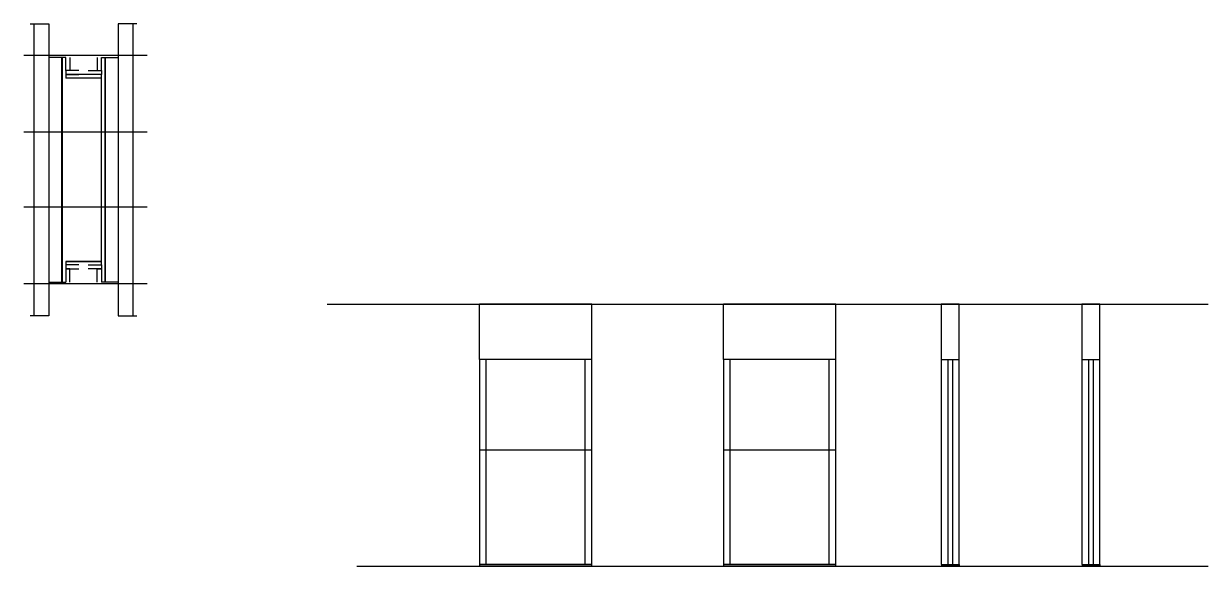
# Model space of a CAD drawing. Header units: metres. Extents: x 2681 to 3947, y 8672 to 9252.
import ezdxf

# ---------------------------------------------------------------- set-up
doc = ezdxf.new("R2010")
doc.units = ezdxf.units.M
for name, color, linetype in [('CHAPA', 7, 'Continuous'), ('COTA', 7, 'Continuous'), ('Hachura', 7, 'Continuous'), ('Madeira', 7, 'Continuous'), ('Nível', 7, 'Continuous'), ('Painéis', 7, 'Continuous'), ('Perfil Metálico', 7, 'Continuous'), ('SARR_2.2x7', 7, 'Continuous'), ('SARRAFO', 7, 'Continuous')]:
    doc.layers.add(name, color=color, linetype=linetype)

msp = doc.modelspace()

# ---------------------------------------------------------------- linework, layer by layer
at = {"layer": 'CHAPA', "color": 7, "lineweight": 25}
for points in [[(2725.7, 9215.5), (2721.7, 9215.5), (2721.7, 8975.5), (2725.7, 8975.5)], [(2725.7, 9215.5), (2721.7, 9215.5), (2721.7, 8975.5), (2725.7, 8975.5)], [(2763.7, 9215.5), (2767.7, 9215.5), (2767.7, 8975.5), (2763.7, 8975.5)], [(2763.7, 9215.5), (2767.7, 9215.5), (2767.7, 8975.5), (2763.7, 8975.5)], [(2763.7, 9193.5), (2763.7, 9197.1), (2725.7, 9197.1), (2725.7, 9193.5)], [(2763.7, 9193.5), (2763.7, 9197.1), (2725.7, 9197.1), (2725.7, 9193.5)], [(2763.7, 8993.9), (2763.7, 8997.5), (2725.7, 8997.5), (2725.7, 8993.9)], [(2763.7, 8993.9), (2763.7, 8997.5), (2725.7, 8997.5), (2725.7, 8993.9)]]:
    msp.add_lwpolyline(points, dxfattribs=at)
at = {"layer": 'COTA', "color": 7, "lineweight": 25}
for p, q in [((3288, 8951.8), (3168, 8951.8)), ((3168, 8892.8), (3168, 8951.8)), ((3288, 8892.8), (3288, 8951.8)), ((3548.9, 8951.8), (3428.9, 8951.8)), ((3428.9, 8892.8), (3428.9, 8951.8)), ((3548.9, 8892.8), (3548.9, 8951.8))]:
    msp.add_line(p, q, dxfattribs=at)
for points in [[(3680.7, 8892.8), (3680.7, 8951.8), (3661.7, 8951.8), (3661.7, 8892.8)], [(3831.1, 8892.8), (3831.1, 8951.8), (3812.1, 8951.8), (3812.1, 8892.8)]]:
    msp.add_lwpolyline(points, dxfattribs=at)
at = {"layer": 'Hachura', "color": 7, "lineweight": 25}
for p, q in [((2812.5, 9217.5), (2680.7, 9217.5)), ((2812.5, 9135.5), (2680.7, 9135.5)), ((2812.5, 9055.5), (2680.7, 9055.5)), ((2812.5, 8973.5), (2680.7, 8973.5))]:
    msp.add_line(p, q, dxfattribs=at)
at = {"layer": 'Madeira', "color": 7, "lineweight": 25}
for points in [[(2707.6, 8975.5), (2721.6, 8975.5), (2721.6, 9215.5), (2707.6, 9215.5)], [(2781.7, 8975.5), (2767.7, 8975.5), (2767.7, 9215.5), (2781.7, 9215.5)]]:
    msp.add_lwpolyline(points, dxfattribs=at)
at = {"layer": 'Nível', "color": 7, "lineweight": 25}
for p, q in [((3005.2, 8951.8), (3947.2, 8951.8)), ((3037, 8671.8), (3947.2, 8671.8))]:
    msp.add_line(p, q, dxfattribs=at)
at = {"layer": 'Painéis', "color": 7, "lineweight": 25}
for p, q in [((3168, 8892.8), (3168, 8671.8)), ((3288, 8892.8), (3168, 8892.8)), ((3288, 8671.8), (3288, 8892.8)), ((3428.9, 8892.8), (3428.9, 8671.8)), ((3548.9, 8892.8), (3428.9, 8892.8)), ((3548.9, 8671.8), (3548.9, 8892.8)), ((3661.7, 8892.8), (3661.7, 8673.8)), ((3661.7, 8892.8), (3680.7, 8892.8)), ((3680.7, 8673.8), (3680.7, 8892.8)), ((3812.1, 8892.8), (3812.1, 8673.8)), ((3812.1, 8892.8), (3831.1, 8892.8)), ((3831.1, 8673.8), (3831.1, 8892.8)), ((3288, 8795.8), (3168, 8795.8)), ((3548.9, 8795.8), (3428.9, 8795.8)), ((3168, 8673.8), (3288, 8673.8)), ((3428.9, 8673.8), (3548.9, 8673.8)), ((3661.7, 8673.8), (3680.7, 8673.8)), ((3812.1, 8673.8), (3831.1, 8673.8))]:
    msp.add_line(p, q, dxfattribs=at)
for points in [[(2725.7, 8997.5), (2763.7, 8997.5), (2763.7, 9193.5), (2725.7, 9193.5)], [(3288, 8673.8), (3168, 8673.8), (3168, 8671.8), (3288, 8671.8)], [(3548.9, 8673.8), (3428.9, 8673.8), (3428.9, 8671.8), (3548.9, 8671.8)], [(3661.7, 8673.8), (3680.7, 8673.8), (3680.7, 8671.8), (3661.7, 8671.8)], [(3812.1, 8673.8), (3831.1, 8673.8), (3831.1, 8671.8), (3812.1, 8671.8)]]:
    msp.add_lwpolyline(points, dxfattribs=at)
at = {"layer": 'Perfil Metálico', "color": 7, "lineweight": 25}
for points in [[(2687.7, 9251.5), (2707.7, 9251.5), (2707.7, 8939.5), (2687.7, 8939.5)], [(2703.7, 8939.5), (2691.7, 8939.5), (2691.7, 9251.5), (2703.7, 9251.5)], [(2801.7, 9251.5), (2781.7, 9251.5), (2781.7, 8939.5), (2801.7, 8939.5)], [(2785.7, 8939.5), (2797.7, 8939.5), (2797.7, 9251.5), (2785.7, 9251.5)]]:
    msp.add_lwpolyline(points, dxfattribs=at)
at = {"layer": 'SARR_2.2x7', "color": 7, "lineweight": 25}
for p, q in [((3175, 8795.8), (3175, 8892.8)), ((3281, 8795.8), (3281, 8892.8)), ((3435.9, 8795.8), (3435.9, 8892.8)), ((3541.9, 8795.8), (3541.9, 8892.8)), ((3668.7, 8892.8), (3668.7, 8673.8)), ((3673.7, 8892.8), (3673.7, 8673.8)), ((3819.1, 8892.8), (3819.1, 8673.8)), ((3824.1, 8892.8), (3824.1, 8673.8)), ((3175, 8673.8), (3175, 8795.8)), ((3281, 8673.8), (3281, 8795.8)), ((3435.9, 8673.8), (3435.9, 8795.8)), ((3541.9, 8673.8), (3541.9, 8795.8)), ((3175, 8673.8), (3175, 8673.8)), ((3281, 8673.8), (3281, 8673.8)), ((3435.9, 8673.8), (3435.9, 8673.8)), ((3541.9, 8673.8), (3541.9, 8673.8))]:
    msp.add_line(p, q, dxfattribs=at)
at = {"layer": 'SARRAFO', "color": 7, "lineweight": 25}
for points in [[(2730.1, 9215.5), (2730.1, 9201.5), (2725.7, 9201.5), (2725.7, 9215.5)], [(2759.3, 9215.5), (2759.3, 9201.5), (2763.7, 9201.5), (2763.7, 9215.5)], [(2739.7, 9201.5), (2725.7, 9201.5), (2725.7, 9197.1), (2739.7, 9197.1)], [(2749.7, 9201.5), (2763.7, 9201.5), (2763.7, 9197.1), (2749.7, 9197.1)], [(2739.7, 8993.9), (2725.7, 8993.9), (2725.7, 8989.5), (2739.7, 8989.5)], [(2749.7, 8993.9), (2763.7, 8993.9), (2763.7, 8989.5), (2749.7, 8989.5)], [(2730.1, 8975.5), (2730.1, 8989.5), (2725.7, 8989.5), (2725.7, 8975.5)], [(2759.3, 8975.5), (2759.3, 8989.5), (2763.7, 8989.5), (2763.7, 8975.5)]]:
    msp.add_lwpolyline(points, dxfattribs=at)

doc.saveas('drawing.dxf')
